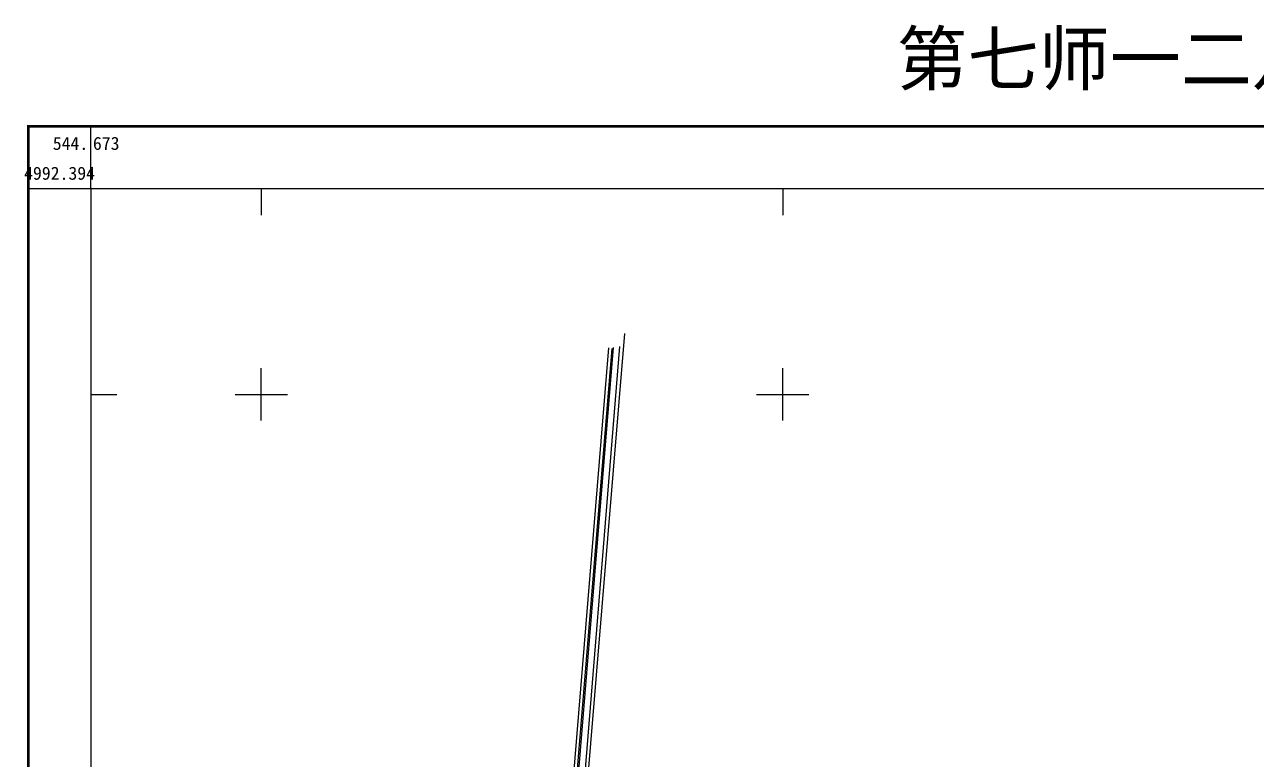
# Model space of a CAD drawing. Extents: x 544465 to 549788, y 4987093 to 4992711.
# Drawn here: x 544534 to 546897, y 4991302 to 4992711 of the extents above; entities that cross this region are included whole.
import ezdxf
from ezdxf.enums import TextEntityAlignment as Align

# ---------------------------------------------------------------- set-up
doc = ezdxf.new("R2010")
doc.units = 0
doc.header["$LTSCALE"] = 10
doc.layers.add('TK', color=7, linetype='CONTINUOUS')
doc.layers.add('路、林、渠', color=7, linetype='CONTINUOUS')
doc.styles.add('宋体', font='')
doc.styles.get('宋体').set_extended_font_data('SimSun')

msp = doc.modelspace()

# ---------------------------------------------------------------- linework, layer by layer
at = {"layer": 'TK', "linetype": 'Continuous'}
for p, q in [((544661.1, 4992396), (544661.1, 4992516)), ((544661.1, 4992396), (544541.1, 4992396)), ((544988.1, 4992396), (544988.1, 4992346)), ((545988.1, 4992396), (545988.1, 4992346)), ((544988.1, 4991952), (544988.1, 4992052)), ((545988.1, 4991952), (545988.1, 4992052)), ((544661.1, 4992002), (544711.1, 4992002)), ((544938.1, 4992002), (545038.1, 4992002)), ((545938.1, 4992002), (546038.1, 4992002))]:
    msp.add_line(p, q, dxfattribs=at)
at = {"layer": 'TK', "linetype": 'Continuous', "const_width": 5, "flags": 128}
msp.add_lwpolyline([(544541.1, 4987276), (549781.1, 4987276), (549781.1, 4992516), (544541.1, 4992516)], close=True, dxfattribs=at)
at = {"layer": 'TK', "linetype": 'Continuous', "flags": 128}
msp.add_lwpolyline([(544661.1, 4987396), (549661.1, 4987396), (549661.1, 4992396), (544661.1, 4992396)], close=True, dxfattribs=at)
at = {"layer": '路、林、渠', "color": 3, "linetype": 'Continuous', "elevation": 280.8, "flags": 128}
msp.add_lwpolyline([(545598.7, 4991070.1), (545685.2, 4992118.9)], dxfattribs=at)
at = {"layer": '路、林、渠', "color": 5, "linetype": 'Continuous', "flags": 128}
for points, elevation in [([(545654, 4992091.3), (545413.2, 4989155.5), (545412.9, 4989152.8), (545412.3, 4989150.7), (545408.3, 4989147.7), (545404.5, 4989146.1), (544661.1, 4988862.9)], 280.2), ([(545337.6, 4988065.3), (545334.4, 4988065.6), (545332.7, 4988066), (545330.9, 4988068.1), (545329.9, 4988072.2), (545660.9, 4992090.1)], 282.9)]:
    msp.add_lwpolyline(points, dxfattribs=dict(at, elevation=elevation))
at = {"layer": '路、林、渠', "color": 4, "linetype": 'Continuous', "flags": 128}
for points, elevation in [([(545663.1, 4992091.9), (545578.5, 4991060.9)], 280), ([(545592.3, 4991062.9), (545675.8, 4992093.6)], 284.6)]:
    msp.add_lwpolyline(points, dxfattribs=dict(at, elevation=elevation))

# ---------------------------------------------------------------- texts
at = {"layer": 'TK', "linetype": 'Continuous', "style": '宋体'}
msp.add_text('第七师一二八团一连耕地普查图', height=100, dxfattribs=at).set_placement((547161.1, 4992566), align=Align.BOTTOM_CENTER)
msp.add_text('544.', height=25, dxfattribs=at).set_placement((544656.1, 4992483.5), align=Align.MIDDLE_RIGHT)
msp.add_text('673', height=25, dxfattribs=at).set_placement((544665.1, 4992483.5), align=Align.MIDDLE_LEFT)
msp.add_text('4992.394', height=25, dxfattribs=at).set_placement((544601.1, 4992426), align=Align.MIDDLE)

doc.saveas('drawing.dxf')
